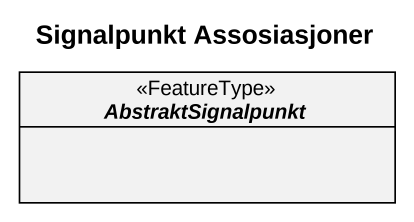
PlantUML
@startuml
title Signalpunkt Assosiasjoner
hide circle
hide empty members
abstract class AbstraktSignalpunkt <<FeatureType>>
@enduml
